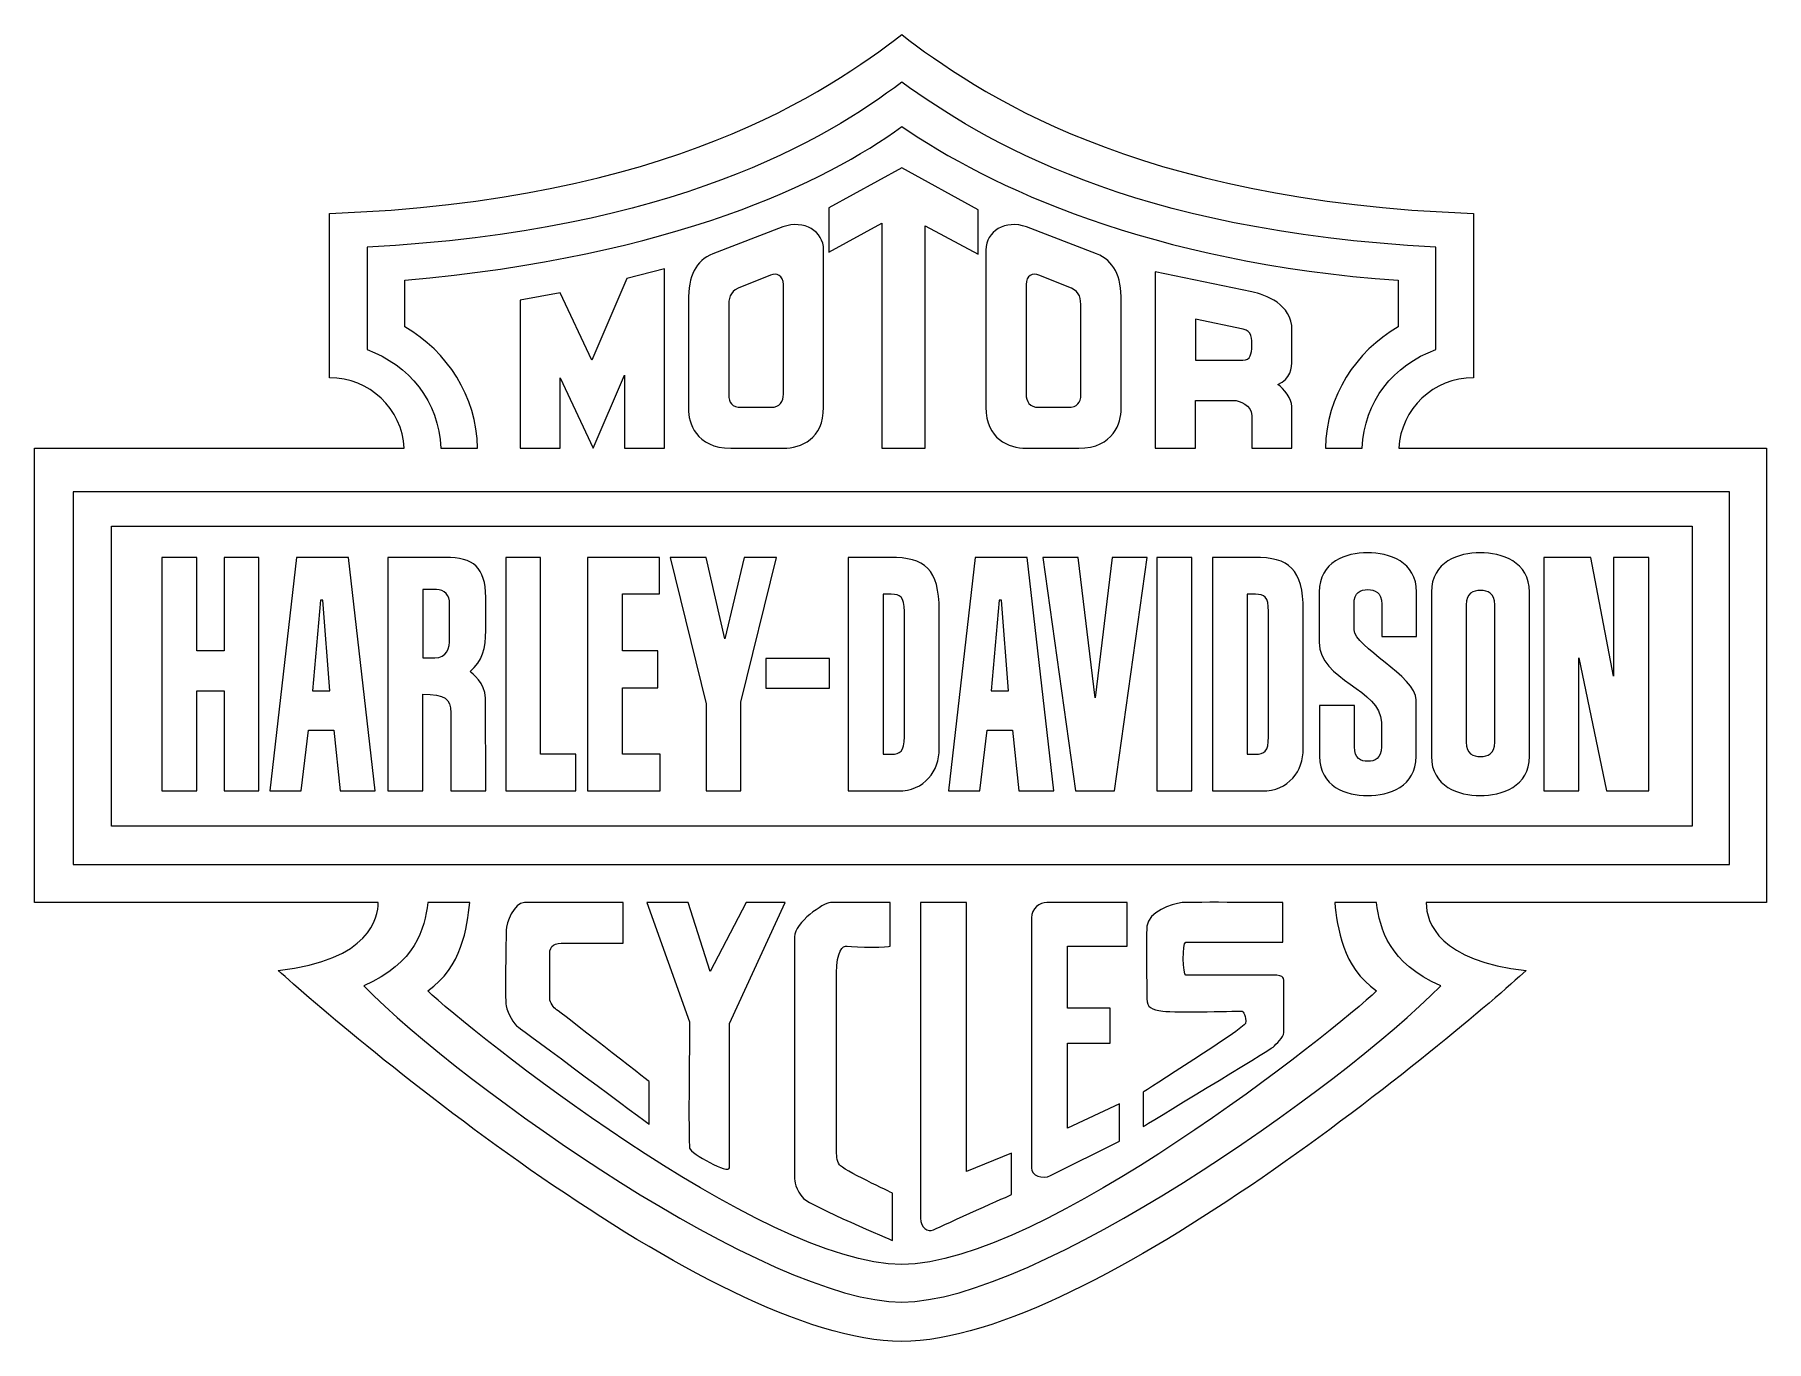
# Model space of a CAD drawing. Header units: centimetres. Extents: x -5.4 to 15.2, y -4 to 11.5.
import ezdxf

# ---------------------------------------------------------------- set-up
doc = ezdxf.new("R2010")
doc.units = ezdxf.units.CM
doc.header["$MEASUREMENT"] = 0
doc.layers.add('Plan 1', color=7, linetype='Continuous')

msp = doc.modelspace()

# ---------------------------------------------------------------- linework, layer by layer
at = {"layer": 'Plan 1', "color": 250, "lineweight": 18}
for points, knots in [([(15.24712, 6.58782), (15.24712, 6.58782), (10.8701, 6.58782), (10.8701, 6.58782), (10.89703, 7.05634), (11.28531, 7.42693), (11.76058, 7.42693), (11.76058, 7.42693), (11.76058, 9.38385), (11.76058, 9.38385), (7.71734, 9.52535), (5.82512, 10.84467), (4.95419, 11.51197), (4.08326, 10.84467), (2.18566, 9.52535), (-1.85759, 9.38385), (-1.85759, 9.38385), (-1.85759, 7.42693), (-1.85759, 7.42693), (-1.38231, 7.42693), (-0.99403, 7.05634), (-0.96709, 6.58782), (-0.96709, 6.58782), (-5.36808, 6.58782), (-5.36808, 6.58782), (-5.36808, 6.58782), (-5.36808, 1.17687), (-5.36808, 1.17687), (-5.36808, 1.17687), (-1.27759, 1.17687), (-1.27759, 1.17687), (-1.27759, 1.00389), (-1.36917, 0.49171), (-2.4681, 0.36961), (-1.71513, -0.32231), (2.67492, -4.04648), (4.95419, -4.04648), (7.23345, -4.04648), (11.63488, -0.32231), (12.38785, 0.36961), (11.36015, 0.48153), (11.19734, 0.93267), (11.19734, 1.17687), (11.19734, 1.17687), (15.24712, 1.17687), (15.24712, 1.17687), (15.24712, 1.17687), (15.24712, 6.58782), (15.24712, 6.58782)], [0, 0, 0, 0, 0.0625, 0.0625, 0.0625, 0.125, 0.125, 0.125, 0.1875, 0.1875, 0.1875, 0.25, 0.25, 0.25, 0.3125, 0.3125, 0.3125, 0.375, 0.375, 0.375, 0.4375, 0.4375, 0.4375, 0.5, 0.5, 0.5, 0.5625, 0.5625, 0.5625, 0.625, 0.625, 0.625, 0.6875, 0.6875, 0.6875, 0.75, 0.75, 0.75, 0.8125, 0.8125, 0.8125, 0.875, 0.875, 0.875, 0.9375, 0.9375, 0.9375, 1, 1, 1, 1]), ([(-1.41084, 7.76119), (-1.41084, 7.76119), (-1.41084, 7.76119), (-1.41084, 7.76119), (-1.41084, 7.76119), (-1.41011, 8.98185), (-1.41011, 8.98185), (2.24893, 9.1716), (4.05453, 10.26959), (4.95419, 10.94442), (5.91904, 10.26001), (7.65407, 9.1716), (11.3131, 8.98185), (11.3131, 8.98185), (11.31129, 7.76119), (11.31129, 7.76119), (10.8134, 7.58157), (10.45409, 7.14356), (10.43731, 6.58782), (10.43731, 6.58782), (9.99806, 6.58782), (9.99806, 6.58782), (10.01229, 7.21708), (10.35624, 7.73324), (10.86391, 8.03372), (10.86391, 8.03372), (10.86518, 8.58658), (10.86518, 8.58658), (7.91071, 8.79476), (5.98164, 9.71054), (4.95419, 10.41741), (4.05697, 9.75871), (2.25325, 8.87616), (-0.96218, 8.58658), (-0.96218, 8.58658), (-0.96091, 8.03372), (-0.96091, 8.03372), (-0.45324, 7.73324), (-0.10929, 7.21708), (-0.09505, 6.58782), (-0.09505, 6.58782), (-0.53431, 6.58782), (-0.53431, 6.58782), (-0.55109, 7.14356), (-0.91295, 7.58157), (-1.41084, 7.76119)], [0, 0, 0, 0, 0.06666667, 0.06666667, 0.06666667, 0.13333333, 0.13333333, 0.13333333, 0.2, 0.2, 0.2, 0.26666667, 0.26666667, 0.26666667, 0.33333333, 0.33333333, 0.33333333, 0.4, 0.4, 0.4, 0.46666667, 0.46666667, 0.46666667, 0.53333333, 0.53333333, 0.53333333, 0.6, 0.6, 0.6, 0.66666667, 0.66666667, 0.66666667, 0.73333333, 0.73333333, 0.73333333, 0.8, 0.8, 0.8, 0.86666667, 0.86666667, 0.86666667, 0.93333333, 0.93333333, 0.93333333, 1, 1, 1, 1]), ([(4.08479, 8.92195), (4.08479, 8.92195), (4.08479, 8.92195), (4.08479, 8.92195), (4.08479, 8.92195), (4.08479, 9.45107), (4.08479, 9.45107), (4.08479, 9.45107), (4.95419, 9.92423), (4.95419, 9.92423), (4.95419, 9.92423), (5.86547, 9.42564), (5.86547, 9.42564), (5.86547, 9.42564), (5.86547, 8.89651), (5.86547, 8.89651), (5.86547, 8.89651), (5.23461, 9.23739), (5.23461, 9.23739), (5.23461, 9.23739), (5.23461, 6.58782), (5.23461, 6.58782), (5.23461, 6.58782), (4.71567, 6.58782), (4.71567, 6.58782), (4.71567, 6.58782), (4.71567, 9.26792), (4.71567, 9.26792), (4.71567, 9.26792), (4.08479, 8.92195), (4.08479, 8.92195)], [0, 0, 0, 0, 0.1, 0.1, 0.1, 0.2, 0.2, 0.2, 0.3, 0.3, 0.3, 0.4, 0.4, 0.4, 0.5, 0.5, 0.5, 0.6, 0.6, 0.6, 0.7, 0.7, 0.7, 0.8, 0.8, 0.8, 0.9, 0.9, 0.9, 1, 1, 1, 1]), ([(4.02375, 8.9474), (4.02375, 8.9474), (4.02375, 8.9474), (4.02375, 8.9474), (4.02375, 8.9474), (4.02375, 7.07512), (4.02375, 7.07512), (4.02375, 6.69865), (3.75411, 6.58782), (3.5455, 6.58782), (3.5455, 6.58782), (2.91973, 6.58782), (2.91973, 6.58782), (2.50254, 6.58782), (2.41096, 6.89707), (2.41604, 7.05479), (2.41604, 7.05479), (2.41604, 8.33687), (2.41604, 8.33687), (2.41096, 8.64214), (2.50254, 8.8202), (2.70604, 8.90161), (2.70604, 8.90161), (3.54042, 9.22212), (3.54042, 9.22212), (3.79481, 9.31371), (4.02375, 9.17125), (4.02375, 8.9474)], [0, 0, 0, 0, 0.11111111, 0.11111111, 0.11111111, 0.22222222, 0.22222222, 0.22222222, 0.33333333, 0.33333333, 0.33333333, 0.44444444, 0.44444444, 0.44444444, 0.55555556, 0.55555556, 0.55555556, 0.66666667, 0.66666667, 0.66666667, 0.77777778, 0.77777778, 0.77777778, 0.88888889, 0.88888889, 0.88888889, 1, 1, 1, 1]), ([(7.56475, 8.33687), (7.56475, 8.33687), (7.56475, 8.33687), (7.56475, 8.33687), (7.56475, 8.33687), (7.56475, 7.05479), (7.56475, 7.05479), (7.56984, 6.89707), (7.47826, 6.58782), (7.06107, 6.58782), (7.06107, 6.58782), (6.43529, 6.58782), (6.43529, 6.58782), (6.22669, 6.58782), (5.95705, 6.69865), (5.95705, 7.07512), (5.95705, 7.07512), (5.95705, 8.9474), (5.95705, 8.9474), (5.95705, 9.17125), (6.18599, 9.31371), (6.44038, 9.22212), (6.44038, 9.22212), (7.27475, 8.90161), (7.27475, 8.90161), (7.47826, 8.8202), (7.56984, 8.64214), (7.56475, 8.33687)], [0, 0, 0, 0, 0.11111111, 0.11111111, 0.11111111, 0.22222222, 0.22222222, 0.22222222, 0.33333333, 0.33333333, 0.33333333, 0.44444444, 0.44444444, 0.44444444, 0.55555556, 0.55555556, 0.55555556, 0.66666667, 0.66666667, 0.66666667, 0.77777778, 0.77777778, 0.77777778, 0.88888889, 0.88888889, 0.88888889, 1, 1, 1, 1]), ([(1.2815, 6.58782), (1.2815, 6.58782), (1.2815, 6.58782), (1.2815, 6.58782), (1.2815, 6.58782), (0.88975, 7.42618), (0.88975, 7.42618), (0.88975, 7.42618), (0.88975, 6.58782), (0.88975, 6.58782), (0.88975, 6.58782), (0.41151, 6.58782), (0.41151, 6.58782), (0.41151, 6.58782), (0.41151, 8.35214), (0.41151, 8.35214), (0.41151, 8.35214), (0.88975, 8.43862), (0.88975, 8.43862), (0.88975, 8.43862), (1.26623, 7.63478), (1.26623, 7.63478), (1.26623, 7.63478), (1.68343, 8.60652), (1.68343, 8.60652), (1.68343, 8.60652), (2.13114, 8.72354), (2.13114, 8.72354), (2.13114, 8.72354), (2.13114, 6.58782), (2.13114, 6.58782), (2.13114, 6.58782), (1.65291, 6.58782), (1.65291, 6.58782), (1.65291, 6.58782), (1.65291, 7.45671), (1.65291, 7.45671), (1.65291, 7.45671), (1.2815, 6.58782), (1.2815, 6.58782)], [0, 0, 0, 0, 0.07692308, 0.07692308, 0.07692308, 0.15384615, 0.15384615, 0.15384615, 0.23076923, 0.23076923, 0.23076923, 0.30769231, 0.30769231, 0.30769231, 0.38461538, 0.38461538, 0.38461538, 0.46153846, 0.46153846, 0.46153846, 0.53846154, 0.53846154, 0.53846154, 0.61538462, 0.61538462, 0.61538462, 0.69230769, 0.69230769, 0.69230769, 0.76923077, 0.76923077, 0.76923077, 0.84615385, 0.84615385, 0.84615385, 0.92307692, 0.92307692, 0.92307692, 1, 1, 1, 1]), ([(3.00621, 8.49459), (3.00621, 8.49459), (3.00621, 8.49459), (3.00621, 8.49459), (3.00621, 8.49459), (3.39288, 8.64722), (3.39288, 8.64722), (3.46411, 8.67774), (3.5455, 8.64722), (3.5455, 8.5353), (3.5455, 8.5353), (3.5455, 7.23285), (3.5455, 7.23285), (3.5455, 7.14636), (3.50481, 7.07512), (3.39797, 7.07512), (3.39797, 7.07512), (3.04692, 7.07512), (3.04692, 7.07512), (2.93498, 7.07512), (2.89429, 7.1311), (2.89429, 7.22268), (2.89429, 7.22268), (2.89429, 8.26056), (2.89429, 8.26056), (2.89429, 8.37249), (2.90446, 8.44371), (3.00621, 8.49459)], [0, 0, 0, 0, 0.11111111, 0.11111111, 0.11111111, 0.22222222, 0.22222222, 0.22222222, 0.33333333, 0.33333333, 0.33333333, 0.44444444, 0.44444444, 0.44444444, 0.55555556, 0.55555556, 0.55555556, 0.66666667, 0.66666667, 0.66666667, 0.77777778, 0.77777778, 0.77777778, 0.88888889, 0.88888889, 0.88888889, 1, 1, 1, 1]), ([(7.08651, 8.26056), (7.08651, 8.26056), (7.08651, 8.26056), (7.08651, 8.26056), (7.08651, 8.26056), (7.08651, 7.22268), (7.08651, 7.22268), (7.08651, 7.1311), (7.04581, 7.07512), (6.93388, 7.07512), (6.93388, 7.07512), (6.58283, 7.07512), (6.58283, 7.07512), (6.47599, 7.07512), (6.43529, 7.14636), (6.43529, 7.23285), (6.43529, 7.23285), (6.43529, 8.5353), (6.43529, 8.5353), (6.43529, 8.64722), (6.51669, 8.67774), (6.58792, 8.64722), (6.58792, 8.64722), (6.97458, 8.49459), (6.97458, 8.49459), (7.07634, 8.44371), (7.08651, 8.37249), (7.08651, 8.26056)], [0, 0, 0, 0, 0.11111111, 0.11111111, 0.11111111, 0.22222222, 0.22222222, 0.22222222, 0.33333333, 0.33333333, 0.33333333, 0.44444444, 0.44444444, 0.44444444, 0.55555556, 0.55555556, 0.55555556, 0.66666667, 0.66666667, 0.66666667, 0.77777778, 0.77777778, 0.77777778, 0.88888889, 0.88888889, 0.88888889, 1, 1, 1, 1]), ([(9.59981, 7.08531), (9.59981, 7.08531), (9.59981, 7.08531), (9.59981, 7.08531), (9.59981, 7.00391), (9.59981, 6.58782), (9.59981, 6.58782), (9.59981, 6.58782), (9.12157, 6.58782), (9.12157, 6.58782), (9.12157, 6.58782), (9.12157, 6.97847), (9.12157, 6.97847), (9.12157, 7.10057), (8.97403, 7.15653), (8.90789, 7.15653), (8.90789, 7.15653), (8.45, 7.15653), (8.45, 7.15653), (8.45, 7.15653), (8.45, 6.58782), (8.45, 6.58782), (8.45, 6.58782), (7.97176, 6.58782), (7.97176, 6.58782), (7.97176, 6.58782), (7.97176, 8.68791), (7.97176, 8.68791), (7.97176, 8.68791), (9.12157, 8.4488), (9.12157, 8.4488), (9.28438, 8.41319), (9.59981, 8.30635), (9.59981, 7.99091), (9.59981, 7.99091), (9.59981, 7.65004), (9.59981, 7.65004), (9.59981, 7.52794), (9.58455, 7.4211), (9.43192, 7.34478), (9.50315, 7.30408), (9.59981, 7.16672), (9.59981, 7.08531)], [0, 0, 0, 0, 0.07142857, 0.07142857, 0.07142857, 0.14285714, 0.14285714, 0.14285714, 0.21428571, 0.21428571, 0.21428571, 0.28571429, 0.28571429, 0.28571429, 0.35714286, 0.35714286, 0.35714286, 0.42857143, 0.42857143, 0.42857143, 0.5, 0.5, 0.5, 0.57142857, 0.57142857, 0.57142857, 0.64285714, 0.64285714, 0.64285714, 0.71428571, 0.71428571, 0.71428571, 0.78571429, 0.78571429, 0.78571429, 0.85714286, 0.85714286, 0.85714286, 0.92857143, 0.92857143, 0.92857143, 1, 1, 1, 1]), ([(9.01983, 8.00618), (9.01983, 8.00618), (9.01983, 8.00618), (9.01983, 8.00618), (9.12157, 7.98582), (9.12157, 7.88916), (9.12157, 7.80267), (9.12157, 7.71618), (9.1063, 7.63478), (9.01473, 7.63478), (9.01473, 7.63478), (8.45, 7.63478), (8.45, 7.63478), (8.45, 7.63478), (8.45, 8.1232), (8.45, 8.1232), (8.45, 8.1232), (9.01983, 8.00618), (9.01983, 8.00618)], [0, 0, 0, 0, 0.16666667, 0.16666667, 0.16666667, 0.33333333, 0.33333333, 0.33333333, 0.5, 0.5, 0.5, 0.66666667, 0.66666667, 0.66666667, 0.83333333, 0.83333333, 0.83333333, 1, 1, 1, 1]), ([(14.80958, 1.63134), (14.80958, 1.63134), (14.80958, 1.63134), (14.80958, 1.63134), (14.80958, 1.63134), (-4.91018, 1.63134), (-4.91018, 1.63134), (-4.91018, 1.63134), (-4.91018, 6.06778), (-4.91018, 6.06778), (-4.91018, 6.06778), (14.80958, 6.06778), (14.80958, 6.06778), (14.80958, 6.06778), (14.80958, 1.63134), (14.80958, 1.63134)], [0, 0, 0, 0, 0.2, 0.2, 0.2, 0.4, 0.4, 0.4, 0.6, 0.6, 0.6, 0.8, 0.8, 0.8, 1, 1, 1, 1]), ([(-4.45229, 5.66076), (-4.45229, 5.66076), (-4.45229, 5.66076), (-4.45229, 5.66076), (-4.45229, 5.66076), (-4.45229, 2.08924), (-4.45229, 2.08924), (-4.45229, 2.08924), (14.36186, 2.08924), (14.36186, 2.08924), (14.36186, 2.08924), (14.36186, 5.66076), (14.36186, 5.66076), (14.36186, 5.66076), (-4.45229, 5.66076), (-4.45229, 5.66076)], [0, 0, 0, 0, 0.2, 0.2, 0.2, 0.4, 0.4, 0.4, 0.6, 0.6, 0.6, 0.8, 0.8, 0.8, 1, 1, 1, 1]), ([(-2.69736, 2.50642), (-2.69736, 2.50642), (-2.69736, 2.50642), (-2.69736, 2.50642), (-2.69736, 2.50642), (-3.11154, 2.50642), (-3.11154, 2.50642), (-3.11154, 2.50642), (-3.11154, 3.70064), (-3.11154, 3.70064), (-3.11154, 3.70064), (-3.43874, 3.70064), (-3.43874, 3.70064), (-3.43874, 3.70064), (-3.43874, 2.50642), (-3.43874, 2.50642), (-3.43874, 2.50642), (-3.85293, 2.50642), (-3.85293, 2.50642), (-3.85293, 2.50642), (-3.85293, 5.28844), (-3.85293, 5.28844), (-3.85293, 5.28844), (-3.43874, 5.28844), (-3.43874, 5.28844), (-3.43874, 5.28844), (-3.43874, 4.17595), (-3.43874, 4.17595), (-3.43874, 4.17595), (-3.11154, 4.17595), (-3.11154, 4.17595), (-3.11154, 4.17595), (-3.11154, 5.28844), (-3.11154, 5.28844), (-3.11154, 5.28844), (-2.69736, 5.28844), (-2.69736, 5.28844), (-2.69736, 5.28844), (-2.69736, 2.50642), (-2.69736, 2.50642)], [0, 0, 0, 0, 0.07692308, 0.07692308, 0.07692308, 0.15384615, 0.15384615, 0.15384615, 0.23076923, 0.23076923, 0.23076923, 0.30769231, 0.30769231, 0.30769231, 0.38461538, 0.38461538, 0.38461538, 0.46153846, 0.46153846, 0.46153846, 0.53846154, 0.53846154, 0.53846154, 0.61538462, 0.61538462, 0.61538462, 0.69230769, 0.69230769, 0.69230769, 0.76923077, 0.76923077, 0.76923077, 0.84615385, 0.84615385, 0.84615385, 0.92307692, 0.92307692, 0.92307692, 1, 1, 1, 1]), ([(-1.73282, 2.50642), (-1.73282, 2.50642), (-1.73282, 2.50642), (-1.73282, 2.50642), (-1.73282, 2.50642), (-1.80588, 3.23001), (-1.80588, 3.23001), (-1.80588, 3.23001), (-2.1091, 3.23001), (-2.1091, 3.23001), (-2.1091, 3.23001), (-2.19389, 2.50642), (-2.19389, 2.50642), (-2.19389, 2.50642), (-2.56899, 2.50642), (-2.56899, 2.50642), (-2.56899, 2.50642), (-2.25249, 5.28844), (-2.25249, 5.28844), (-2.25249, 5.28844), (-1.63123, 5.28844), (-1.63123, 5.28844), (-1.63123, 5.28844), (-1.31472, 2.50642), (-1.31472, 2.50642), (-1.31472, 2.50642), (-1.73282, 2.50642), (-1.73282, 2.50642)], [0, 0, 0, 0, 0.11111111, 0.11111111, 0.11111111, 0.22222222, 0.22222222, 0.22222222, 0.33333333, 0.33333333, 0.33333333, 0.44444444, 0.44444444, 0.44444444, 0.55555556, 0.55555556, 0.55555556, 0.66666667, 0.66666667, 0.66666667, 0.77777778, 0.77777778, 0.77777778, 0.88888889, 0.88888889, 0.88888889, 1, 1, 1, 1]), ([(0.00147, 4.4171), (0.00147, 4.4171), (0.00147, 4.4171), (0.00147, 4.4171), (0.00147, 4.21002), (-0.03621, 4.04797), (-0.18495, 3.93015), (-0.1634, 3.90552), (-0.00373, 3.79899), (0.0011, 3.61056), (0.0011, 3.61056), (0.00139, 2.50642), (0.00139, 2.50642), (0.00139, 2.50642), (-0.41279, 2.50642), (-0.41279, 2.50642), (-0.41279, 2.50642), (-0.41272, 3.43694), (-0.41272, 3.43694), (-0.41272, 3.60495), (-0.48392, 3.65847), (-0.7481, 3.65847), (-0.7481, 3.65847), (-0.7481, 2.50642), (-0.7481, 2.50642), (-0.7481, 2.50642), (-1.16227, 2.50642), (-1.16227, 2.50642), (-1.16227, 2.50642), (-1.16227, 5.28844), (-1.16227, 5.28844), (-1.16227, 5.28844), (-0.47787, 5.28844), (-0.47787, 5.28844), (-0.14575, 5.28844), (0.00147, 5.17123), (0.00147, 4.81175), (0.00147, 4.81175), (0.00147, 4.4171), (0.00147, 4.4171)], [0, 0, 0, 0, 0.07692308, 0.07692308, 0.07692308, 0.15384615, 0.15384615, 0.15384615, 0.23076923, 0.23076923, 0.23076923, 0.30769231, 0.30769231, 0.30769231, 0.38461538, 0.38461538, 0.38461538, 0.46153846, 0.46153846, 0.46153846, 0.53846154, 0.53846154, 0.53846154, 0.61538462, 0.61538462, 0.61538462, 0.69230769, 0.69230769, 0.69230769, 0.76923077, 0.76923077, 0.76923077, 0.84615385, 0.84615385, 0.84615385, 0.92307692, 0.92307692, 0.92307692, 1, 1, 1, 1]), ([(1.07589, 2.50642), (1.07589, 2.50642), (1.07589, 2.50642), (1.07589, 2.50642), (1.07589, 2.50642), (0.24105, 2.50642), (0.24105, 2.50642), (0.24105, 2.50642), (0.24105, 5.28844), (0.24105, 5.28844), (0.24105, 5.28844), (0.65524, 5.28844), (0.65524, 5.28844), (0.65524, 5.28844), (0.65524, 2.94612), (0.65524, 2.94612), (0.65524, 2.94612), (1.07589, 2.94612), (1.07589, 2.94612), (1.07589, 2.94612), (1.07589, 2.50642), (1.07589, 2.50642)], [0, 0, 0, 0, 0.14285714, 0.14285714, 0.14285714, 0.28571429, 0.28571429, 0.28571429, 0.42857143, 0.42857143, 0.42857143, 0.57142857, 0.57142857, 0.57142857, 0.71428571, 0.71428571, 0.71428571, 0.85714286, 0.85714286, 0.85714286, 1, 1, 1, 1]), ([(2.07852, 2.50642), (2.07852, 2.50642), (2.07852, 2.50642), (2.07852, 2.50642), (2.07852, 2.50642), (1.2147, 2.50642), (1.2147, 2.50642), (1.2147, 2.50642), (1.2147, 5.28844), (1.2147, 5.28844), (1.2147, 5.28844), (2.0707, 5.28844), (2.0707, 5.28844), (2.0707, 5.28844), (2.0707, 4.85384), (2.0707, 4.85384), (2.0707, 4.85384), (1.62888, 4.85384), (1.62888, 4.85384), (1.62888, 4.85384), (1.62888, 4.1744), (1.62888, 4.1744), (1.62888, 4.1744), (2.05117, 4.1744), (2.05117, 4.1744), (2.05117, 4.1744), (2.05117, 3.73471), (2.05117, 3.73471), (2.05117, 3.73471), (1.62888, 3.73471), (1.62888, 3.73471), (1.62888, 3.73471), (1.62888, 2.94612), (1.62888, 2.94612), (1.62888, 2.94612), (2.07852, 2.94612), (2.07852, 2.94612), (2.07852, 2.94612), (2.07852, 2.50642), (2.07852, 2.50642)], [0, 0, 0, 0, 0.07692308, 0.07692308, 0.07692308, 0.15384615, 0.15384615, 0.15384615, 0.23076923, 0.23076923, 0.23076923, 0.30769231, 0.30769231, 0.30769231, 0.38461538, 0.38461538, 0.38461538, 0.46153846, 0.46153846, 0.46153846, 0.53846154, 0.53846154, 0.53846154, 0.61538462, 0.61538462, 0.61538462, 0.69230769, 0.69230769, 0.69230769, 0.76923077, 0.76923077, 0.76923077, 0.84615385, 0.84615385, 0.84615385, 0.92307692, 0.92307692, 0.92307692, 1, 1, 1, 1]), ([(3.03922, 2.50642), (3.03922, 2.50642), (3.03922, 2.50642), (3.03922, 2.50642), (3.03922, 2.50642), (2.62504, 2.50642), (2.62504, 2.50642), (2.62504, 2.50642), (2.62504, 3.54578), (2.62504, 3.54578), (2.62504, 3.54578), (2.19914, 5.28844), (2.19914, 5.28844), (2.19914, 5.28844), (2.62504, 5.28844), (2.62504, 5.28844), (2.62504, 5.28844), (2.84829, 4.3165), (2.84829, 4.3165), (2.84829, 4.3165), (3.07828, 5.28844), (3.07828, 5.28844), (3.07828, 5.28844), (3.46512, 5.28844), (3.46512, 5.28844), (3.46512, 5.28844), (3.03922, 3.56531), (3.03922, 3.56531), (3.03922, 3.56531), (3.03922, 2.50642), (3.03922, 2.50642)], [0, 0, 0, 0, 0.1, 0.1, 0.1, 0.2, 0.2, 0.2, 0.3, 0.3, 0.3, 0.4, 0.4, 0.4, 0.5, 0.5, 0.5, 0.6, 0.6, 0.6, 0.7, 0.7, 0.7, 0.8, 0.8, 0.8, 0.9, 0.9, 0.9, 1, 1, 1, 1]), ([(5.40022, 3.01046), (5.40022, 3.01046), (5.40022, 3.01046), (5.40022, 3.01046), (5.40022, 2.74477), (5.2283, 2.50642), (4.90791, 2.50642), (4.90791, 2.50642), (4.3179, 2.50642), (4.3179, 2.50642), (4.3179, 2.50642), (4.3179, 5.28844), (4.3179, 5.28844), (4.3179, 5.28844), (4.81804, 5.28844), (4.81804, 5.28844), (5.2283, 5.28844), (5.40022, 5.14778), (5.40022, 4.65936), (5.40022, 4.65936), (5.40022, 3.01046), (5.40022, 3.01046)], [0, 0, 0, 0, 0.14285714, 0.14285714, 0.14285714, 0.28571429, 0.28571429, 0.28571429, 0.42857143, 0.42857143, 0.42857143, 0.57142857, 0.57142857, 0.57142857, 0.71428571, 0.71428571, 0.71428571, 0.85714286, 0.85714286, 0.85714286, 1, 1, 1, 1]), ([(6.34638, 2.50642), (6.34638, 2.50642), (6.34638, 2.50642), (6.34638, 2.50642), (6.34638, 2.50642), (6.27331, 3.23001), (6.27331, 3.23001), (6.27331, 3.23001), (5.97009, 3.23001), (5.97009, 3.23001), (5.97009, 3.23001), (5.88532, 2.50642), (5.88532, 2.50642), (5.88532, 2.50642), (5.51021, 2.50642), (5.51021, 2.50642), (5.51021, 2.50642), (5.8267, 5.28844), (5.8267, 5.28844), (5.8267, 5.28844), (6.44797, 5.28844), (6.44797, 5.28844), (6.44797, 5.28844), (6.76447, 2.50642), (6.76447, 2.50642), (6.76447, 2.50642), (6.34638, 2.50642), (6.34638, 2.50642)], [0, 0, 0, 0, 0.11111111, 0.11111111, 0.11111111, 0.22222222, 0.22222222, 0.22222222, 0.33333333, 0.33333333, 0.33333333, 0.44444444, 0.44444444, 0.44444444, 0.55555556, 0.55555556, 0.55555556, 0.66666667, 0.66666667, 0.66666667, 0.77777778, 0.77777778, 0.77777778, 0.88888889, 0.88888889, 0.88888889, 1, 1, 1, 1]), ([(7.48651, 2.50642), (7.48651, 2.50642), (7.48651, 2.50642), (7.48651, 2.50642), (7.48651, 2.50642), (7.02303, 2.50642), (7.02303, 2.50642), (7.02303, 2.50642), (6.63412, 5.28844), (6.63412, 5.28844), (6.63412, 5.28844), (7.05639, 5.28844), (7.05639, 5.28844), (7.05639, 5.28844), (7.25756, 3.61552), (7.25756, 3.61552), (7.25756, 3.61552), (7.45823, 5.28844), (7.45823, 5.28844), (7.45823, 5.28844), (7.87542, 5.28844), (7.87542, 5.28844), (7.87542, 5.28844), (7.48651, 2.50642), (7.48651, 2.50642)], [0, 0, 0, 0, 0.125, 0.125, 0.125, 0.25, 0.25, 0.25, 0.375, 0.375, 0.375, 0.5, 0.5, 0.5, 0.625, 0.625, 0.625, 0.75, 0.75, 0.75, 0.875, 0.875, 0.875, 1, 1, 1, 1]), ([(8.40649, 2.50642), (8.40649, 2.50642), (8.40649, 2.50642), (8.40649, 2.50642), (8.40649, 2.50642), (7.99232, 2.50642), (7.99232, 2.50642), (7.99232, 2.50642), (7.99232, 5.28844), (7.99232, 5.28844), (7.99232, 5.28844), (8.40649, 5.28844), (8.40649, 5.28844), (8.40649, 5.28844), (8.40649, 2.50642), (8.40649, 2.50642)], [0, 0, 0, 0, 0.2, 0.2, 0.2, 0.4, 0.4, 0.4, 0.6, 0.6, 0.6, 0.8, 0.8, 0.8, 1, 1, 1, 1]), ([(9.73491, 3.01046), (9.73491, 3.01046), (9.73491, 3.01046), (9.73491, 3.01046), (9.73491, 2.74477), (9.56299, 2.50642), (9.24258, 2.50642), (9.24258, 2.50642), (8.65257, 2.50642), (8.65257, 2.50642), (8.65257, 2.50642), (8.65257, 5.28844), (8.65257, 5.28844), (8.65257, 5.28844), (9.15271, 5.28844), (9.15271, 5.28844), (9.56299, 5.28844), (9.73491, 5.14778), (9.73491, 4.65936), (9.73491, 4.65936), (9.73491, 3.01046), (9.73491, 3.01046)], [0, 0, 0, 0, 0.14285714, 0.14285714, 0.14285714, 0.28571429, 0.28571429, 0.28571429, 0.42857143, 0.42857143, 0.42857143, 0.57142857, 0.57142857, 0.57142857, 0.71428571, 0.71428571, 0.71428571, 0.85714286, 0.85714286, 0.85714286, 1, 1, 1, 1]), ([(11.08282, 4.34412), (11.08282, 4.34412), (11.08282, 4.34412), (11.08282, 4.34412), (11.08282, 4.34412), (10.66864, 4.34412), (10.66864, 4.34412), (10.66864, 4.34412), (10.66864, 4.73226), (10.66864, 4.73226), (10.66864, 4.87293), (10.58497, 4.90418), (10.50291, 4.90418), (10.41695, 4.90418), (10.33835, 4.87293), (10.33835, 4.73226), (10.33835, 4.73226), (10.33835, 4.42403), (10.33835, 4.42403), (10.33835, 4.22474), (11.07774, 3.87232), (11.07774, 3.59099), (11.07774, 3.59099), (11.07774, 2.92059), (11.07774, 2.92059), (11.07774, 2.55722), (10.75689, 2.45171), (10.499, 2.45171), (10.24503, 2.45171), (9.92926, 2.55722), (9.92926, 2.92059), (9.92926, 2.92059), (9.92926, 3.52579), (9.92926, 3.52579), (9.92926, 3.52579), (10.34344, 3.52579), (10.34344, 3.52579), (10.34344, 3.52579), (10.34344, 3.03207), (10.34344, 3.03207), (10.34344, 2.89142), (10.41695, 2.86015), (10.50291, 2.86015), (10.58497, 2.86015), (10.66356, 2.89142), (10.66356, 3.03207), (10.66356, 3.03207), (10.66356, 3.32513), (10.66356, 3.32513), (10.66356, 3.71586), (9.92417, 3.82404), (9.92417, 4.27731), (9.92417, 4.27731), (9.92417, 4.87427), (9.92417, 4.87427), (9.92417, 5.23765), (10.24503, 5.34315), (10.499, 5.34315), (10.75689, 5.34315), (11.08282, 5.23765), (11.08282, 4.87427), (11.08282, 4.87427), (11.08282, 4.34412), (11.08282, 4.34412)], [0, 0, 0, 0, 0.04761905, 0.04761905, 0.04761905, 0.0952381, 0.0952381, 0.0952381, 0.14285714, 0.14285714, 0.14285714, 0.19047619, 0.19047619, 0.19047619, 0.23809524, 0.23809524, 0.23809524, 0.28571429, 0.28571429, 0.28571429, 0.33333333, 0.33333333, 0.33333333, 0.38095238, 0.38095238, 0.38095238, 0.42857143, 0.42857143, 0.42857143, 0.47619048, 0.47619048, 0.47619048, 0.52380952, 0.52380952, 0.52380952, 0.57142857, 0.57142857, 0.57142857, 0.61904762, 0.61904762, 0.61904762, 0.66666667, 0.66666667, 0.66666667, 0.71428571, 0.71428571, 0.71428571, 0.76190476, 0.76190476, 0.76190476, 0.80952381, 0.80952381, 0.80952381, 0.85714286, 0.85714286, 0.85714286, 0.9047619, 0.9047619, 0.9047619, 0.95238095, 0.95238095, 0.95238095, 1, 1, 1, 1]), ([(12.42765, 2.92059), (12.42765, 2.92059), (12.42765, 2.92059), (12.42765, 2.92059), (12.42765, 2.55722), (12.0939, 2.45171), (11.83991, 2.45171), (11.58594, 2.45171), (11.26, 2.55722), (11.26, 2.92059), (11.26, 2.92059), (11.26, 4.87427), (11.26, 4.87427), (11.26, 5.23765), (11.58594, 5.34315), (11.83991, 5.34315), (12.0939, 5.34315), (12.42765, 5.23765), (12.42765, 4.87427), (12.42765, 4.87427), (12.42765, 2.92059), (12.42765, 2.92059)], [0, 0, 0, 0, 0.14285714, 0.14285714, 0.14285714, 0.28571429, 0.28571429, 0.28571429, 0.42857143, 0.42857143, 0.42857143, 0.57142857, 0.57142857, 0.57142857, 0.71428571, 0.71428571, 0.71428571, 0.85714286, 0.85714286, 0.85714286, 1, 1, 1, 1]), ([(13.84965, 2.50642), (13.84965, 2.50642), (13.84965, 2.50642), (13.84965, 2.50642), (13.84965, 2.50642), (13.34303, 2.50642), (13.34303, 2.50642), (13.34303, 2.50642), (13.01363, 4.09016), (13.01363, 4.09016), (13.01363, 4.09016), (13.01363, 2.50642), (13.01363, 2.50642), (13.01363, 2.50642), (12.59737, 2.50642), (12.59737, 2.50642), (12.59737, 2.50642), (12.59737, 5.28844), (12.59737, 5.28844), (12.59737, 5.28844), (13.1576, 5.28844), (13.1576, 5.28844), (13.1576, 5.28844), (13.4283, 3.87398), (13.4283, 3.87398), (13.4283, 3.87398), (13.4283, 5.28844), (13.4283, 5.28844), (13.4283, 5.28844), (13.84965, 5.28844), (13.84965, 5.28844), (13.84965, 5.28844), (13.84965, 2.50642), (13.84965, 2.50642)], [0, 0, 0, 0, 0.09090909, 0.09090909, 0.09090909, 0.18181818, 0.18181818, 0.18181818, 0.27272727, 0.27272727, 0.27272727, 0.36363636, 0.36363636, 0.36363636, 0.45454545, 0.45454545, 0.45454545, 0.54545455, 0.54545455, 0.54545455, 0.63636364, 0.63636364, 0.63636364, 0.72727273, 0.72727273, 0.72727273, 0.81818182, 0.81818182, 0.81818182, 0.90909091, 0.90909091, 0.90909091, 1, 1, 1, 1]), ([(-2.05985, 3.70023), (-2.05985, 3.70023), (-2.05985, 3.70023), (-2.05985, 3.70023), (-2.05985, 3.70023), (-1.96335, 4.78049), (-1.96335, 4.78049), (-1.96335, 4.78049), (-1.936, 4.78049), (-1.936, 4.78049), (-1.936, 4.78049), (-1.85513, 3.70023), (-1.85513, 3.70023), (-1.85513, 3.70023), (-2.05985, 3.70023), (-2.05985, 3.70023)], [0, 0, 0, 0, 0.2, 0.2, 0.2, 0.4, 0.4, 0.4, 0.6, 0.6, 0.6, 0.8, 0.8, 0.8, 1, 1, 1, 1]), ([(-0.7481, 4.90545), (-0.7481, 4.90545), (-0.7481, 4.90545), (-0.7481, 4.90545), (-0.7481, 4.90545), (-0.58426, 4.90545), (-0.58426, 4.90545), (-0.49049, 4.90545), (-0.42797, 4.83857), (-0.42797, 4.73308), (-0.42797, 4.73308), (-0.42797, 4.31551), (-0.42797, 4.31551), (-0.42797, 4.21392), (-0.45923, 4.08999), (-0.60381, 4.08999), (-0.60381, 4.08999), (-0.7481, 4.08999), (-0.7481, 4.08999), (-0.7481, 4.08999), (-0.7481, 4.90545), (-0.7481, 4.90545)], [0, 0, 0, 0, 0.14285714, 0.14285714, 0.14285714, 0.28571429, 0.28571429, 0.28571429, 0.42857143, 0.42857143, 0.42857143, 0.57142857, 0.57142857, 0.57142857, 0.71428571, 0.71428571, 0.71428571, 0.85714286, 0.85714286, 0.85714286, 1, 1, 1, 1]), ([(4.73208, 4.84948), (4.73208, 4.84948), (4.73208, 4.84948), (4.73208, 4.84948), (4.73208, 4.84948), (4.82976, 4.84948), (4.82976, 4.84948), (4.93527, 4.84948), (4.98606, 4.82213), (4.98606, 4.64239), (4.98606, 4.64239), (4.98606, 3.15247), (4.98606, 3.15247), (4.98606, 2.97273), (4.93527, 2.94539), (4.82976, 2.94539), (4.82976, 2.94539), (4.73208, 2.94539), (4.73208, 2.94539), (4.73208, 2.94539), (4.73208, 4.84948), (4.73208, 4.84948)], [0, 0, 0, 0, 0.14285714, 0.14285714, 0.14285714, 0.28571429, 0.28571429, 0.28571429, 0.42857143, 0.42857143, 0.42857143, 0.57142857, 0.57142857, 0.57142857, 0.71428571, 0.71428571, 0.71428571, 0.85714286, 0.85714286, 0.85714286, 1, 1, 1, 1]), ([(6.01934, 3.70023), (6.01934, 3.70023), (6.01934, 3.70023), (6.01934, 3.70023), (6.01934, 3.70023), (6.11584, 4.78049), (6.11584, 4.78049), (6.11584, 4.78049), (6.1432, 4.78049), (6.1432, 4.78049), (6.1432, 4.78049), (6.22407, 3.70023), (6.22407, 3.70023), (6.22407, 3.70023), (6.01934, 3.70023), (6.01934, 3.70023)], [0, 0, 0, 0, 0.2, 0.2, 0.2, 0.4, 0.4, 0.4, 0.6, 0.6, 0.6, 0.8, 0.8, 0.8, 1, 1, 1, 1]), ([(9.06675, 4.84948), (9.06675, 4.84948), (9.06675, 4.84948), (9.06675, 4.84948), (9.06675, 4.84948), (9.16443, 4.84948), (9.16443, 4.84948), (9.26994, 4.84948), (9.32073, 4.82213), (9.32073, 4.64239), (9.32073, 4.64239), (9.32073, 3.15247), (9.32073, 3.15247), (9.32073, 2.97273), (9.26994, 2.94539), (9.16443, 2.94539), (9.16443, 2.94539), (9.06675, 2.94539), (9.06675, 2.94539), (9.06675, 2.94539), (9.06675, 4.84948), (9.06675, 4.84948)], [0, 0, 0, 0, 0.14285714, 0.14285714, 0.14285714, 0.28571429, 0.28571429, 0.28571429, 0.42857143, 0.42857143, 0.42857143, 0.57142857, 0.57142857, 0.57142857, 0.71428571, 0.71428571, 0.71428571, 0.85714286, 0.85714286, 0.85714286, 1, 1, 1, 1]), ([(11.67419, 3.08804), (11.67419, 3.08804), (11.67419, 3.08804), (11.67419, 3.08804), (11.67419, 3.08804), (11.67419, 4.72209), (11.67419, 4.72209), (11.67419, 4.86274), (11.75786, 4.89401), (11.84382, 4.89401), (11.92978, 4.89401), (12.01347, 4.86274), (12.01347, 4.72209), (12.01347, 4.72209), (12.01347, 3.08804), (12.01347, 3.08804), (12.01347, 2.94739), (11.92978, 2.91612), (11.84382, 2.91612), (11.75786, 2.91612), (11.67419, 2.94739), (11.67419, 3.08804)], [0, 0, 0, 0, 0.14285714, 0.14285714, 0.14285714, 0.28571429, 0.28571429, 0.28571429, 0.42857143, 0.42857143, 0.42857143, 0.57142857, 0.57142857, 0.57142857, 0.71428571, 0.71428571, 0.71428571, 0.85714286, 0.85714286, 0.85714286, 1, 1, 1, 1]), ([(4.09498, 3.73254), (4.09498, 3.73254), (4.09498, 3.73254), (4.09498, 3.73254), (4.09498, 3.73254), (3.33691, 3.73254), (3.33691, 3.73254), (3.33691, 3.73254), (3.33691, 4.08359), (3.33691, 4.08359), (3.33691, 4.08359), (4.09498, 4.08359), (4.09498, 4.08359), (4.09498, 4.08359), (4.09498, 3.73254), (4.09498, 3.73254)], [0, 0, 0, 0, 0.2, 0.2, 0.2, 0.4, 0.4, 0.4, 0.6, 0.6, 0.6, 0.8, 0.8, 0.8, 1, 1, 1, 1]), ([(11.37032, 0.18645), (11.37032, 0.18645), (11.37032, 0.18645), (11.37032, 0.18645), (10.16963, -1.03458), (6.54152, -3.57842), (4.95419, -3.57842), (3.36684, -3.57842), (-0.24988, -1.03458), (-1.45057, 0.18645), (-0.82988, 0.46119), (-0.72812, 0.86145), (-0.68742, 1.17687), (-0.68742, 1.17687), (-0.18883, 1.17687), (-0.18883, 1.17687), (-0.21936, 0.88179), (-0.28041, 0.41031), (-0.68742, 0.1254), (-0.21936, -0.32231), (3.28543, -3.13071), (4.95419, -3.13071), (6.62293, -3.13071), (10.13911, -0.32231), (10.60717, 0.1254), (10.20015, 0.41031), (10.13911, 0.88179), (10.10858, 1.17687), (10.10858, 1.17687), (10.60717, 1.17687), (10.60717, 1.17687), (10.64787, 0.86145), (10.74963, 0.46119), (11.37032, 0.18645)], [0, 0, 0, 0, 0.09090909, 0.09090909, 0.09090909, 0.18181818, 0.18181818, 0.18181818, 0.27272727, 0.27272727, 0.27272727, 0.36363636, 0.36363636, 0.36363636, 0.45454545, 0.45454545, 0.45454545, 0.54545455, 0.54545455, 0.54545455, 0.63636364, 0.63636364, 0.63636364, 0.72727273, 0.72727273, 0.72727273, 0.81818182, 0.81818182, 0.81818182, 0.90909091, 0.90909091, 0.90909091, 1, 1, 1, 1]), ([(0.84595, -0.09732), (0.84595, -0.09732), (0.84595, -0.09732), (0.84595, -0.09732), (0.87326, -0.11554), (1.94741, -0.95299), (1.94741, -0.95299), (1.94741, -0.95299), (1.94741, -1.46274), (1.94741, -1.46274), (1.94741, -1.46274), (0.43633, -0.334), (0.39081, -0.30669), (0.33619, -0.27028), (0.26338, -0.14284), (0.24516, -0.05182), (0.22697, 0.03922), (0.24516, 0.76744), (0.24516, 0.84937), (0.24516, 0.93132), (0.33619, 1.17687), (0.46363, 1.17687), (0.46363, 1.17687), (1.63791, 1.17687), (1.63791, 1.17687), (1.63791, 1.17687), (1.63791, 0.69462), (1.63791, 0.69462), (1.63791, 0.69462), (0.93698, 0.69462), (0.93698, 0.69462), (0.82775, 0.70371), (0.76404, 0.66731), (0.76404, 0.56719), (0.76404, 0.56719), (0.76404, 0.03012), (0.76404, 0.03012), (0.76404, -0.00631), (0.80955, -0.07912), (0.84595, -0.09732)], [0, 0, 0, 0, 0.07692308, 0.07692308, 0.07692308, 0.15384615, 0.15384615, 0.15384615, 0.23076923, 0.23076923, 0.23076923, 0.30769231, 0.30769231, 0.30769231, 0.38461538, 0.38461538, 0.38461538, 0.46153846, 0.46153846, 0.46153846, 0.53846154, 0.53846154, 0.53846154, 0.61538462, 0.61538462, 0.61538462, 0.69230769, 0.69230769, 0.69230769, 0.76923077, 0.76923077, 0.76923077, 0.84615385, 0.84615385, 0.84615385, 0.92307692, 0.92307692, 0.92307692, 1, 1, 1, 1]), ([(1.91965, 1.17687), (1.91965, 1.17687), (1.91965, 1.17687), (1.91965, 1.17687), (1.91965, 1.17687), (2.41122, 1.17687), (2.41122, 1.17687), (2.41122, 1.17687), (2.67518, 0.3575), (2.67518, 0.3575), (2.67518, 0.3575), (3.10303, 1.17687), (3.10303, 1.17687), (3.10303, 1.17687), (3.56726, 1.17687), (3.56726, 1.17687), (3.56726, 1.17687), (2.90275, -0.26151), (2.90275, -0.26151), (2.90275, -0.26151), (2.90275, -1.98196), (2.90275, -1.98196), (2.90275, -2.06388), (2.43853, -1.80901), (2.42943, -1.74529), (2.41122, -1.68154), (2.42943, -0.2433), (2.42943, -0.2433), (2.42943, -0.2433), (1.91965, 1.17687), (1.91965, 1.17687)], [0, 0, 0, 0, 0.1, 0.1, 0.1, 0.2, 0.2, 0.2, 0.3, 0.3, 0.3, 0.4, 0.4, 0.4, 0.5, 0.5, 0.5, 0.6, 0.6, 0.6, 0.7, 0.7, 0.7, 0.8, 0.8, 0.8, 0.9, 0.9, 0.9, 1, 1, 1, 1]), ([(4.21454, -1.94395), (4.21454, -1.94395), (4.21454, -1.94395), (4.21454, -1.94395), (4.24183, -1.99856), (4.84263, -2.28075), (4.84263, -2.28075), (4.84263, -2.28075), (4.84263, -2.84512), (4.84263, -2.84512), (4.84263, -2.84512), (3.87771, -2.43548), (3.78668, -2.34447), (3.68656, -2.24433), (3.67746, -2.1351), (3.67746, -2.08959), (3.67746, -2.08959), (3.67746, 0.7687), (3.67746, 0.7687), (3.67746, 0.94168), (4.02338, 1.17687), (4.10529, 1.17687), (4.10529, 1.17687), (4.81532, 1.17687), (4.81532, 1.17687), (4.81532, 1.17687), (4.81532, 0.65949), (4.81532, 0.65949), (4.81532, 0.64127), (4.40568, 0.64127), (4.30555, 0.65949), (4.25095, 0.66856), (4.17813, 0.59577), (4.17813, 0.3409), (4.17813, 0.3409), (4.17813, -1.77097), (4.17813, -1.77097), (4.17813, -1.81648), (4.17813, -1.89843), (4.21454, -1.94395)], [0, 0, 0, 0, 0.07692308, 0.07692308, 0.07692308, 0.15384615, 0.15384615, 0.15384615, 0.23076923, 0.23076923, 0.23076923, 0.30769231, 0.30769231, 0.30769231, 0.38461538, 0.38461538, 0.38461538, 0.46153846, 0.46153846, 0.46153846, 0.53846154, 0.53846154, 0.53846154, 0.61538462, 0.61538462, 0.61538462, 0.69230769, 0.69230769, 0.69230769, 0.76923077, 0.76923077, 0.76923077, 0.84615385, 0.84615385, 0.84615385, 0.92307692, 0.92307692, 0.92307692, 1, 1, 1, 1]), ([(6.26242, -1.80729), (6.26242, -1.80729), (6.26242, -1.80729), (6.26242, -1.80729), (6.26242, -1.80729), (6.26242, -2.29882), (6.26242, -2.29882), (6.26242, -2.29882), (5.46135, -2.65384), (5.33392, -2.71756), (5.2611, -2.75397), (5.17917, -2.69025), (5.17917, -2.58102), (5.17917, -2.58102), (5.17917, 1.17687), (5.17917, 1.17687), (5.17917, 1.17687), (5.72534, 1.17687), (5.72534, 1.17687), (5.72534, 1.17687), (5.72534, -2.02575), (5.72534, -2.02575), (5.72534, -2.02575), (6.26242, -1.80729), (6.26242, -1.80729)], [0, 0, 0, 0, 0.125, 0.125, 0.125, 0.25, 0.25, 0.25, 0.375, 0.375, 0.375, 0.5, 0.5, 0.5, 0.625, 0.625, 0.625, 0.75, 0.75, 0.75, 0.875, 0.875, 0.875, 1, 1, 1, 1]), ([(7.43619, -0.07909), (7.43619, -0.07909), (7.43619, -0.07909), (7.43619, -0.07909), (7.43619, -0.07909), (7.43619, -0.49783), (7.43619, -0.49783), (7.43619, -0.49783), (6.92645, -0.49783), (6.92645, -0.49783), (6.92645, -0.49783), (6.92645, -1.50824), (6.92645, -1.50824), (6.92645, -1.50824), (7.54545, -1.21696), (7.54545, -1.21696), (7.54545, -1.21696), (7.54545, -1.66297), (7.54545, -1.66297), (7.54545, -1.66297), (6.72616, -2.07262), (6.72616, -2.07262), (6.62603, -2.11813), (6.49861, -2.07262), (6.49861, -1.98159), (6.49861, -1.98159), (6.49861, 0.99505), (6.49861, 0.99505), (6.49861, 1.1134), (6.59872, 1.17687), (6.68065, 1.17687), (6.68065, 1.17687), (7.63647, 1.17687), (7.63647, 1.17687), (7.63647, 1.17687), (7.63647, 0.65825), (7.63647, 0.65825), (7.63647, 0.65825), (6.92645, 0.65825), (6.92645, 0.65825), (6.92645, 0.65825), (6.92645, -0.07909), (6.92645, -0.07909), (6.92645, -0.07909), (7.43619, -0.07909), (7.43619, -0.07909)], [0, 0, 0, 0, 0.06666667, 0.06666667, 0.06666667, 0.13333333, 0.13333333, 0.13333333, 0.2, 0.2, 0.2, 0.26666667, 0.26666667, 0.26666667, 0.33333333, 0.33333333, 0.33333333, 0.4, 0.4, 0.4, 0.46666667, 0.46666667, 0.46666667, 0.53333333, 0.53333333, 0.53333333, 0.6, 0.6, 0.6, 0.66666667, 0.66666667, 0.66666667, 0.73333333, 0.73333333, 0.73333333, 0.8, 0.8, 0.8, 0.86666667, 0.86666667, 0.86666667, 0.93333333, 0.93333333, 0.93333333, 1, 1, 1, 1]), ([(9.0101, -0.11426), (9.0101, -0.11426), (9.0101, -0.11426), (9.0101, -0.11426), (9.0101, -0.11426), (8.20906, -0.13247), (8.06339, -0.11426), (7.92685, -0.09606), (7.87223, -0.06875), (7.87223, 0.03138), (7.87223, 0.12241), (7.86313, 0.72319), (7.87223, 0.89617), (7.89044, 1.06912), (8.16351, 1.15868), (8.29097, 1.17687), (8.4093, 1.18599), (9.49252, 1.17687), (9.49252, 1.17687), (9.49252, 1.17687), (9.49252, 0.70498), (9.49252, 0.70498), (9.49252, 0.70498), (8.33649, 0.70498), (8.33649, 0.70498), (8.29097, 0.70498), (8.30008, 0.31358), (8.33649, 0.31358), (8.33649, 0.31358), (9.3742, 0.31358), (9.3742, 0.31358), (9.51983, 0.31358), (9.50165, 0.27717), (9.50165, 0.21345), (9.50165, 0.21345), (9.50165, -0.36914), (9.50165, -0.36914), (9.50165, -0.43285), (9.41061, -0.50571), (9.3742, -0.54211), (9.34689, -0.56941), (7.82672, -1.48879), (7.82672, -1.48879), (7.82672, -1.48879), (7.82672, -1.07916), (7.82672, -1.07916), (7.82672, -1.07916), (9.03741, -0.31453), (9.04651, -0.25991), (9.06471, -0.17798), (9.0101, -0.11426), (9.0101, -0.11426)], [0, 0, 0, 0, 0.05882353, 0.05882353, 0.05882353, 0.11764706, 0.11764706, 0.11764706, 0.17647059, 0.17647059, 0.17647059, 0.23529412, 0.23529412, 0.23529412, 0.29411765, 0.29411765, 0.29411765, 0.35294118, 0.35294118, 0.35294118, 0.41176471, 0.41176471, 0.41176471, 0.47058824, 0.47058824, 0.47058824, 0.52941176, 0.52941176, 0.52941176, 0.58823529, 0.58823529, 0.58823529, 0.64705882, 0.64705882, 0.64705882, 0.70588235, 0.70588235, 0.70588235, 0.76470588, 0.76470588, 0.76470588, 0.82352941, 0.82352941, 0.82352941, 0.88235294, 0.88235294, 0.88235294, 0.94117647, 0.94117647, 0.94117647, 1, 1, 1, 1])]:
    msp.add_open_spline(points, degree=3, knots=knots, dxfattribs=at)

doc.saveas('drawing.dxf')
